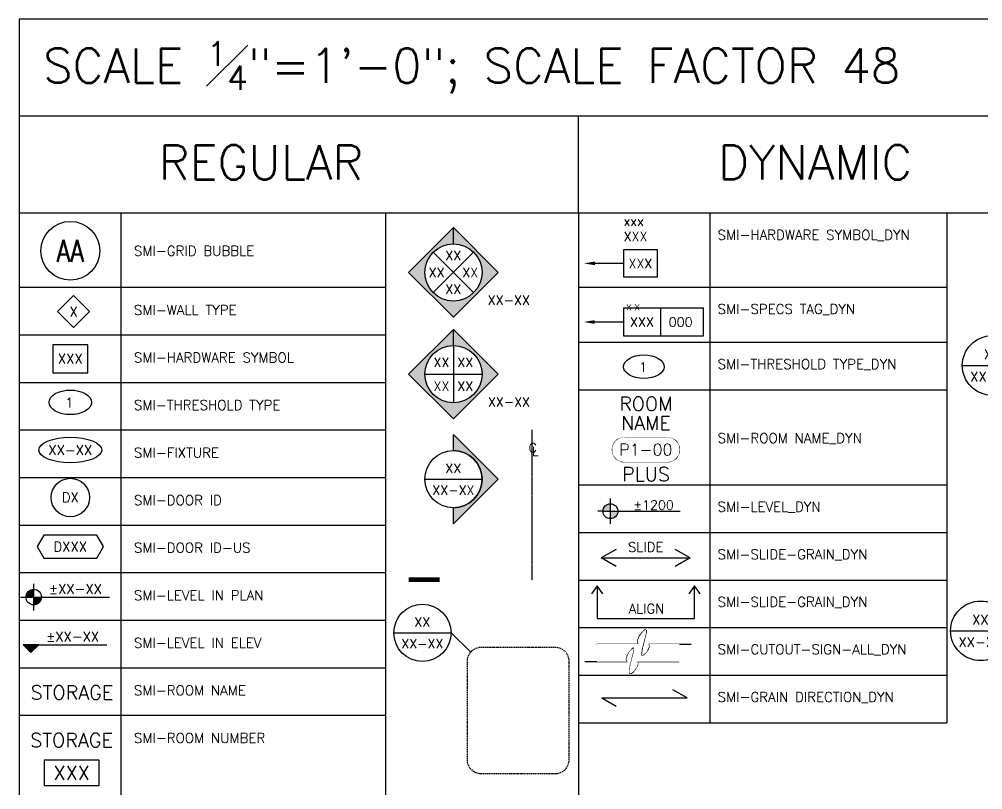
# Model space of a CAD drawing. Header units: inches. Extents: x -8208 to 9368, y -1840 to 1831.
# Drawn here: x -4109.3 to -3716.8, y 1053.2 to 1367.2 of the extents above; entities that cross this region are included whole.
import ezdxf
from ezdxf.enums import TextEntityAlignment as Align

# ---------------------------------------------------------------- set-up
doc = ezdxf.new("R2018")
doc.units = ezdxf.units.IN
doc.header["$MEASUREMENT"] = 0
doc.set_wipeout_variables(frame=1)
for name, pattern in [('AUDIT_D_100415104425-1', [0]), ('CENTER2', [1.125, 0.75, -0.125, 0.125, -0.125]), ('HIDDENX2', [0.75, 0.5, -0.25]), ('PHANTOM2', [1.25, 0.625, -0.125, 0.125, -0.125, 0.125, -0.125])]:
    doc.linetypes.add(name, pattern=pattern)
doc.layers.add('A-ARCH-NOTE', color=2, linetype='AUDIT_D_100415104425-1', lineweight=20)
doc.layers.add('SM-A-NOTE', color=2, linetype='Continuous')
doc.layers.add('SM-I-Ctrl-Wout', color=197, linetype='Continuous')
doc.styles.add('ATTRIBUTES', font='romans.shx')
doc.styles.add('ATTRIBUTES-1', font='romans.shx', dxfattribs={"height": 0.082031})
doc.styles.add('SIMPLEX', font='simplex.shx')
doc.styles.add('SMI-1', font='romans.shx', dxfattribs={"height": 0.082031})
doc.styles.add('SMI-48', font='romans.shx', dxfattribs={"height": 4})
doc.styles.add('SMM-1', font='romans.shx', dxfattribs={"height": 2})

# ---------------------------------------------------------------- blocks, each defined once
blk = doc.blocks.new('SMI-cline-symbol')
at = {"color": 2, "char_height": 0.082, "width": 2.236011, "style": 'SMI-1'}
for s, insert, attachment_point in [('C', (-0.0294, 0.1137), 1), ('L', (0, 0), 7)]:
    blk.add_mtext(s, dxfattribs=dict(at, insert=insert, attachment_point=attachment_point))
blk = doc.blocks.new('SMI-4_way_angled_elevation_symbol')
at = {"color": 2}
for p, q in [((4.36, 4.36), (-4.36, -4.36)), ((-4.36, 4.36), (4.36, -4.36))]:
    blk.add_line(p, q, dxfattribs=at)
blk.add_circle((0, 0), 6.17, dxfattribs=at)
at = {"color": 2, "style": 'ATTRIBUTES-1'}
for p in [(0, 3.62), (-3.62, 0), (3.62, 0), (0, -3.62)]:
    blk.add_attdef('NO', text='', height=2, dxfattribs=at).set_placement(p, align=Align.MIDDLE_CENTER)
blk.add_attdef('PAGE', text='', height=2, dxfattribs=at).set_placement((7.41, -4.97), align=Align.TOP_LEFT)
blk = doc.blocks.new('SMM-reference-bubble')
at = {"color": 3}
blk.add_line((-6.17, 0), (6.17, 0), dxfattribs=at)
blk.add_circle((0, 0), 6.17, dxfattribs=at)
at = {"color": 2, "style": 'ATTRIBUTES-1'}
for tag, p in [('NO', (0, 2.34)), ('PAGE', (0, -2.34))]:
    blk.add_attdef(tag, text='', height=2, dxfattribs=at).set_placement(p, align=Align.MIDDLE_CENTER)
blk = doc.blocks.new('*U141')
at = {"layer": 'A-ARCH-NOTE', "color": 3}
blk.add_lwpolyline([(-4.63, -4.76, -1), (-4.63, 0.53), (4.63, 0.53, -1), (4.63, -4.76)], format="xyb", close=True, dxfattribs=at)
at = {"color": 0, "style": 'SIMPLEX'}
blk.add_attdef('P1-00', text='', height=2.5, dxfattribs=at).set_placement((0, -2.11), align=Align.MIDDLE)
at = {"layer": 'A-ARCH-NOTE', "color": 4, "style": 'ATTRIBUTES-1'}
for tag, p in [('RM_NAME2', (0, 6.3)), ('RM_NAME', (0, 2.14)), ('MISC', (0.03, -8.89))]:
    blk.add_attdef(tag, text='', height=3, dxfattribs=at).set_placement(p, align=Align.CENTER)
blk.add_wipeout([(0, 0.53), (4.63, 0.53), (4.91, 0.51), (5.09, 0.49), (5.57, 0.35), (5.95, 0.17), (6.3, -0.07), (6.63, -0.39), (6.93, -0.82), (7.09, -1.15), (7.22, -1.62), (7.27, -2.11), (7.22, -2.61), (7.09, -3.08), (6.93, -3.41), (6.63, -3.84), (6.3, -4.16), (5.95, -4.4), (5.57, -4.58), (5.09, -4.72), (4.91, -4.74), (4.63, -4.76), (0, -4.76), (-4.63, -4.76), (-4.91, -4.74), (-5.09, -4.72), (-5.57, -4.58), (-5.95, -4.4), (-6.3, -4.16), (-6.63, -3.84), (-6.93, -3.41), (-7.09, -3.08), (-7.22, -2.61), (-7.27, -2.11), (-7.22, -1.62), (-7.09, -1.15), (-6.93, -0.82), (-6.63, -0.39), (-6.3, -0.07), (-5.95, 0.17), (-5.57, 0.35), (-5.09, 0.49), (-4.91, 0.51), (-4.63, 0.53)]).dxf.layer = 'SM-I-Ctrl-Wout'
blk = doc.blocks.new('*U144')
at = {"color": 1}
blk.add_lwpolyline([(0, -2.91), (7.29, -2.91), (7.29, 2.91), (0, 2.91)], close=True, dxfattribs=at)
blk.add_lwpolyline([(-6.19, 0.02, 0.8, 0, 0), (-8.59, 0.02, 0, 0, 0)], format="xyseb", dxfattribs=at)
for points in [[(-4.2, 0.02), (-6.19, 0.02)], [(0, 0.02), (-4.2, 0.02)]]:
    blk.add_lwpolyline(points, dxfattribs=at)
at = {"color": 2, "style": 'ATTRIBUTES-1'}
for tag, p in [('NAME2', (0, 9.13)), ('NAME1', (0, 5.82))]:
    blk.add_attdef(tag, text='', height=2, dxfattribs=at).set_placement(p, align=Align.MIDDLE_LEFT)
blk.add_attdef('NO.', text='', height=2, dxfattribs=at).set_placement((3.64, 0), align=Align.MIDDLE_CENTER)
blk = doc.blocks.new('*U200')
at = {"color": 1}
blk.add_line((7.93, 3.02), (7.93, -2.98), dxfattribs=at)
at = {"color": 0}
blk.add_lwpolyline([(0, -2.98), (17.23, -2.98), (17.23, 3.02), (0, 3.02)], close=True, dxfattribs=at)
at = {"color": 1, "linetype": 'ByBlock'}
blk.add_lwpolyline([(-6.22, 0.02, 0.8, 0, 0), (-8.62, 0.02, 0, 0, 0)], format="xyseb", dxfattribs=at)
for points in [[(-4.8, 0.02), (-6.22, 0.02)], [(0, 0.02), (-4.8, 0.02)]]:
    blk.add_lwpolyline(points, dxfattribs=at)
at = {"color": 2, "lineweight": 30, "flags": 104}
blk.add_attdef('NAME', text='', height=2, dxfattribs=at).set_placement((0.57, 3.83), align=Align.BOTTOM_LEFT)
at = {"color": 2, "style": 'SMM-1'}
blk.add_attdef('TYP', text='', height=2, dxfattribs=at).set_placement((3.96, 0.02), align=Align.MIDDLE_CENTER)
blk.add_attdef('XXX', text='', height=2, dxfattribs=at).set_placement((9.73, 0.02), align=Align.MIDDLE_LEFT)
blk = doc.blocks.new('*U146')
at = {"linetype": 'ByBlock'}
for points in [[(-0.328, 0.188), (0.129, 0.188, -0.35878), (0.113, 0.222, -0.158891), (0.191, 0.34, -0.660676), (0.202, 0.336, -0.099894), (0.193, 0.272), (0.16, 0.144, 0.063527), (0.151, 0.074, 0.712672), (0.172, 0.064, 0.165502), (0.24, 0.151, 0.321469), (0.232, 0.188), (0.69, 0.188)], [(-0.457, 0), (0, 0, -0.35878), (-0.015, 0.034, -0.158891), (0.062, 0.152, -0.660676), (0.073, 0.148, -0.099894), (0.064, 0.084), (0.032, -0.044, 0.063527), (0.023, -0.113, 0.712672), (0.043, -0.124, 0.165502), (0.112, -0.036, 0.321469), (0.104, 0), (0.561, 0)]]:
    blk.add_lwpolyline(points, format="xyb", dxfattribs=at)
at = {"color": 191, "linetype": 'ByBlock'}
blk.add_wipeout([(-0.328, 0.188), (-0.328, 0), (0, 0), (-0.007, 0.005), (-0.011, 0.009), (-0.014, 0.014), (-0.016, 0.021), (-0.016, 0.027), (-0.015, 0.034), (-0.012, 0.045), (-0.009, 0.055), (-0.004, 0.067), (0.002, 0.078), (0.009, 0.091), (0.014, 0.099), (0.021, 0.11), (0.027, 0.117), (0.034, 0.125), (0.039, 0.131), (0.046, 0.138), (0.052, 0.144), (0.059, 0.15), (0.065, 0.154), (0.069, 0.154), (0.071, 0.149), (0.073, 0.144), (0.073, 0.131), (0.072, 0.115), (0.07, 0.105), (0.068, 0.096), (0.064, 0.084), (0.061, 0.069), (0.058, 0.059), (0.055, 0.049), (0.052, 0.035), (0.048, 0.02), (0.045, 0.01), (0.041, -0.008), (0.038, -0.019), (0.034, -0.034), (0.031, -0.048), (0.027, -0.063), (0.025, -0.08), (0.023, -0.098), (0.023, -0.117), (0.024, -0.121), (0.026, -0.124), (0.029, -0.126), (0.037, -0.127), (0.046, -0.122), (0.055, -0.115), (0.063, -0.109), (0.074, -0.098), (0.08, -0.091), (0.089, -0.079), (0.096, -0.069), (0.101, -0.06), (0.106, -0.05), (0.112, -0.036), (0.114, -0.026), (0.114, -0.017), (0.111, -0.009), (0.106, -0.002), (0.104, 0), (0.561, 0), (0.561, 0.188), (0.232, 0.188), (0.237, 0.183), (0.24, 0.177), (0.242, 0.171), (0.243, 0.166), (0.243, 0.16), (0.241, 0.154), (0.239, 0.147), (0.236, 0.141), (0.231, 0.13), (0.227, 0.122), (0.22, 0.112), (0.216, 0.106), (0.211, 0.099), (0.205, 0.093), (0.199, 0.086), (0.193, 0.081), (0.187, 0.076), (0.181, 0.071), (0.175, 0.066), (0.172, 0.064), (0.169, 0.062), (0.165, 0.061), (0.162, 0.061), (0.16, 0.061), (0.158, 0.062), (0.155, 0.064), (0.153, 0.066), (0.152, 0.068), (0.151, 0.07), (0.151, 0.074), (0.152, 0.087), (0.153, 0.104), (0.156, 0.126), (0.159, 0.14), (0.162, 0.15), (0.164, 0.16), (0.168, 0.173), (0.169, 0.18), (0.172, 0.19), (0.176, 0.204), (0.179, 0.217), (0.182, 0.228), (0.185, 0.24), (0.189, 0.254), (0.193, 0.27), (0.196, 0.28), (0.198, 0.287), (0.2, 0.298), (0.201, 0.308), (0.202, 0.315), (0.202, 0.326), (0.202, 0.33), (0.201, 0.337), (0.201, 0.337), (0.199, 0.34), (0.198, 0.341), (0.194, 0.342), (0.191, 0.34), (0.186, 0.336), (0.177, 0.328), (0.168, 0.319), (0.16, 0.31), (0.149, 0.297), (0.138, 0.279), (0.131, 0.267), (0.125, 0.255), (0.121, 0.245), (0.117, 0.235), (0.113, 0.222), (0.112, 0.212), (0.113, 0.206), (0.116, 0.199), (0.12, 0.194), (0.123, 0.191), (0.129, 0.188)], dxfattribs=at).dxf.layer = 'SM-I-Ctrl-Wout'
blk = doc.blocks.new('SMI-section_right')
at = {"color": 3}
blk.add_line((-6.17, 0), (6.17, 0), dxfattribs=at)
blk.add_circle((0, 0), 6.17, dxfattribs=at)
at = {"color": 2, "style": 'ATTRIBUTES-1'}
for tag, p in [('NO', (0, 2.34)), ('PAGE', (0, -2.34))]:
    blk.add_attdef(tag, text='', height=2, dxfattribs=at).set_placement(p, align=Align.MIDDLE_CENTER)
blk = doc.blocks.new('SM_TAG FULL ARROW')
for points in [[(6.17, 0), (9.66, 0), (0, 9.66), (-9.66, 0), (-6.17, 0, -1)], [(-6.17, 0), (-9.66, 0), (0, -9.66), (9.66, 0), (6.17, 0, -1)]]:
    blk.add_hatch(color=252).paths.add_polyline_path(points)
at = {"color": 8}
blk.add_line((6.17, 0), (9.66, 0), dxfattribs=at)
blk.add_line((6.17, 0), (9.66, 0), dxfattribs=at)
blk.add_lwpolyline([(-9.66, 0), (0, 9.66), (9.66, 0), (0, -9.66)], close=True, dxfattribs=at)
blk.add_circle((0, 0), 6.17, dxfattribs=at)
blk = doc.blocks.new('SMI-4_way_elevation_symbol')
at = {"color": 3}
for p, q in [((0, 6.17), (0, -6.17)), ((-6.17, 0), (6.17, 0))]:
    blk.add_line(p, q, dxfattribs=at)
blk.add_circle((0, 0), 6.17, dxfattribs=at)
at = {"color": 2, "style": 'ATTRIBUTES-1'}
for p in [(-2.56, 2.56), (2.56, 2.56), (-2.56, -2.56), (2.56, -2.56)]:
    blk.add_attdef('NO', text='', height=2, dxfattribs=at).set_placement(p, align=Align.MIDDLE_CENTER)
blk.add_attdef('PAGE', text='', height=2, dxfattribs=at).set_placement((7.44, -4.99), align=Align.TOP_LEFT)
blk = doc.blocks.new('SM_TAG ARROW')
blk.add_hatch(color=8).paths.add_polyline_path([(0, -6.17), (0, -9.66), (9.66, 0), (0, 9.66), (0, 6.17, -1)])
at = {"color": 8}
blk.add_lwpolyline([(0, -6.17, 1), (0, 6.17), (0, 9.66), (9.66, 0), (0, -9.66)], format="xyb", close=True, dxfattribs=at)
blk = doc.blocks.new('*U148')
at = {"color": 3}
blk.add_ellipse((4.3, -0.07), major_axis=(4.38, 0), ratio=0.581778, dxfattribs=at)
at = {"color": 2, "style": 'ATTRIBUTES-1'}
blk.add_attdef('TRASH_NO.', text='', height=2, dxfattribs=at).set_placement((4.13, -1.14), align=Align.CENTER)
blk = doc.blocks.new('*U149')
h = blk.add_hatch(color=9)
h.paths.add_polyline_path([(0, 1.6, 0.414214), (-1.6, 0), (0, 0)])
h.paths.add_polyline_path([(1.6, 0), (0, 0), (0, -1.6, 0.414214)])
at = {"color": 3}
for p, q in [((0, -2.75), (0, 2.75)), ((-1.6, 0), (-2.75, 0)), ((-1.6, 0), (15.05, 0))]:
    blk.add_line(p, q, dxfattribs=at)
blk.add_circle((0, 0), 1.6, dxfattribs=at)
at = {"color": 2, "style": 'ATTRIBUTES-1'}
blk.add_attdef('LEVEL', text='', height=2, dxfattribs=at).set_placement((4.92, -0.27), align=Align.BOTTOM_LEFT)
blk = doc.blocks.new('SMI-grain_direction_DYN')
for p, q in [((0, 0), (3.05, -1.76)), ((0, 0), (18.36, 0)), ((18.36, 0), (15.31, 1.76))]:
    blk.add_line(p, q)
blk = doc.blocks.new('*U157')
at = {"color": 1}
for points in [[(0.0477, -0.0674), (0, 0), (-0.0477, -0.0674)], [(0, 0), (0, -0.2781), (0.8279, -0.2781), (0.8279, 0)], [(0.8755, -0.0674), (0.8279, 0), (0.7802, -0.0674)]]:
    blk.add_lwpolyline(points, dxfattribs=at)
at = {"color": 2, "style": 'SMM-1', "flags": 8}
blk.add_attdef('ALIGN', text='', height=0.082, dxfattribs=at).set_placement((0.4191, -0.194), align=Align.MIDDLE_CENTER)
blk = doc.blocks.new('SMI-walltype')
at = {"color": 3}
blk.add_lwpolyline([(-0.0013, -0.1357), (0.1348, 0.0004), (-0.0013, 0.1365), (-0.1374, 0.0004)], close=True, dxfattribs=at)
at = {"color": 2, "style": 'ATTRIBUTES-1'}
blk.add_attdef('WALL_TYPE_NO.', text='', height=0.082, dxfattribs=at).set_placement((0, 0), align=Align.MIDDLE_CENTER)
blk = doc.blocks.new('*U162')
at = {"color": 1}
for p, q in [((-0.2515, 0.0722), (-0.3765, 0)), ((0.3765, 0), (0.2515, -0.0722))]:
    blk.add_line(p, q, dxfattribs=at)
blk.add_lwpolyline([(-0.2515, -0.0722), (-0.3765, 0), (0.3765, 0), (0.2515, 0.0722)], dxfattribs=at)
at = {"color": 2, "style": 'SMI-1', "flags": 8}
blk.add_attdef('TEXT', text='', height=0.082, dxfattribs=at).set_placement((0, 0.0925), align=Align.MIDDLE_CENTER)
blk = doc.blocks.new('*U203')
h = blk.add_hatch(color=8)
edge = h.paths.add_edge_path()
edge.add_line((0.3963, 0), (0, 0.3963))
edge.add_line((0, 0.3963), (0, 0.2531))
edge.add_arc((0, 0), 0.2531, -90, 90, ccw=False)
edge.add_line((0, -0.2531), (0, -0.3963))
edge.add_line((0, -0.3963), (0.3963, 0))
at = {"color": 3}
blk.add_line((-0.2531, 0), (0.2531, 0), dxfattribs=at)
at = {"color": 8}
blk.add_lwpolyline([(0.3963, 0), (0, 0.3963), (0, 0.2531, -1), (0, -0.2531), (0, -0.3963)], format="xyb", close=True, dxfattribs=at)
at = {"color": 3}
blk.add_circle((0, 0), 0.2531, dxfattribs=at)
at = {"color": 2, "style": 'SMI-1', "flags": 8}
for tag, p in [('NO', (0, 0.096)), ('PAGE', (0, -0.096))]:
    blk.add_attdef(tag, text='', height=0.082, dxfattribs=at).set_placement(p, align=Align.MIDDLE_CENTER)
blk = doc.blocks.new('SMI-room_number')
at = {"color": 3}
blk.add_lwpolyline([(0, -0.1074), (0.4683, -0.1074), (0.4683, 0.1074), (0, 0.1074)], close=True, dxfattribs=at)
at = {"color": 4, "style": 'ATTRIBUTES'}
blk.add_attdef('R_NAME', text='', height=0.1197, dxfattribs=at).set_placement((0.2341, 0.2773), align=Align.MIDDLE_CENTER)
at = {"color": 2, "style": 'ATTRIBUTES'}
blk.add_attdef('NO.', text='', height=0.1197, dxfattribs=at).set_placement((0.2341, 0), align=Align.MIDDLE_CENTER)
blk = doc.blocks.new('SMI-room_name')
at = {"color": 4, "style": 'ATTRIBUTES'}
blk.add_attdef('R_NAME', text='', height=0.1197, dxfattribs=at).set_placement((0, 0), align=Align.MIDDLE_CENTER)
blk = doc.blocks.new('*U204')
at = {"color": 3}
for p, q in [((-0.6397, 0.6876), (-0.1335, 0.6876)), ((-0.1335, 0.6876), (0.0366, 0.521))]:
    blk.add_line(p, q, dxfattribs=at)
at = {"color": 3, "linetype": 'HIDDENX2', "flags": 128}
blk.add_lwpolyline([(0.125, -0.5576), (0.6769, -0.5576, 0.414214), (0.8019, -0.4326), (0.8019, 0.4326, 0.414214), (0.6769, 0.5576), (0.125, 0.5576, 0.414214), (0, 0.4326), (0, -0.4326, 0.414214)], format="xyb", close=True, dxfattribs=at)
at = {"color": 3}
blk.add_circle((-0.3866, 0.6876), 0.2531, dxfattribs=at)
at = {"color": 2, "style": 'SMI-1', "flags": 8}
for tag, p in [('#', (-0.3866, 0.7836)), ('##', (-0.3866, 0.5916))]:
    blk.add_attdef(tag, text='', height=0.082, dxfattribs=at).set_placement(p, align=Align.MIDDLE_CENTER)
blk = doc.blocks.new('SMI-grid_bubble')
at = {"linetype": 'Continuous'}
blk.add_circle((0, 0), 0.25, dxfattribs=at)
at = {"color": 2, "linetype": 'Continuous', "style": 'SMI-1', "width": 0.8}
blk.add_attdef('XX', text='', height=0.1875, dxfattribs=at).set_placement((0, 0), align=Align.MIDDLE_CENTER)
blk = doc.blocks.new('SMI-hardware_symbol')
at = {"color": 1}
blk.add_lwpolyline([(-0.1493, -0.1193), (0.1494, -0.1193), (0.1494, 0.1192), (-0.1493, 0.1192)], close=True, dxfattribs=at)
at = {"color": 2, "style": 'ATTRIBUTES-1'}
blk.add_attdef('NO.', text='', height=0.082, dxfattribs=at).set_placement((0, 0), align=Align.MIDDLE_CENTER)
blk = doc.blocks.new('SMI-trash_type')
at = {"color": 3}
blk.add_ellipse((0, 0), major_axis=(0.1797, 0), ratio=0.581778, dxfattribs=at)
at = {"color": 2, "style": 'ATTRIBUTES-1'}
blk.add_attdef('TRASH_NO.', text='', height=0.082, dxfattribs=at).set_placement((-0.0072, -0.0441), align=Align.CENTER)
blk = doc.blocks.new('SMI-fixture')
at = {"color": 3}
blk.add_ellipse((0, 0), major_axis=(0.2668, 0), ratio=0.405564, dxfattribs=at)
at = {"color": 2, "style": 'ATTRIBUTES-1'}
blk.add_attdef('FIXTURE_NO.', text='', height=0.082, dxfattribs=at).set_placement((0, 0), align=Align.MIDDLE_CENTER)
blk = doc.blocks.new('SMI-door-ID')
at = {"color": 2}
blk.add_circle((-0.001, -0.0007), 0.1633, dxfattribs=at)
at = {"color": 2, "style": 'ATTRIBUTES-1'}
blk.add_attdef('DOOR_NO.', text='', height=0.082, dxfattribs=at).set_placement((0, 0), align=Align.MIDDLE_CENTER)
blk = doc.blocks.new('SMI-door-ID-US')
at = {"color": 2}
blk.add_lwpolyline([(0.2243, 0.0986), (-0.2241, 0.0986), (-0.281, 0), (-0.2241, -0.0986), (0.2243, -0.0986), (0.2812, 0)], close=True, dxfattribs=at)
at = {"color": 2, "style": 'ATTRIBUTES-1'}
blk.add_attdef('DOOR_ID', text='', height=0.082, dxfattribs=at).set_placement((0, 0), align=Align.MIDDLE_CENTER)
blk = doc.blocks.new('SMI-level_in_plan')
at = {"color": 3}
for p, q in [((0, -0.1129), (0, 0.1129)), ((-0.1129, 0), (0.6433, 0)), ((-0.0652, 0.0089), (-0.0089, 0.0652)), ((-0.0641, 0), (0.0016, 0.0658)), ((-0.062, 0.022), (-0.022, 0.062)), ((-0.0542, 0), (0, 0.0542)), ((-0.0442, 0), (0, 0.0442)), ((-0.0343, 0), (0, 0.0343)), ((-0.0244, 0), (0, 0.0244)), ((-0.0144, 0), (0, 0.0144)), ((-0.0045, 0), (0, 0.0045)), ((0.0641, 0), (-0.0016, -0.0658)), ((0.0045, 0), (0, -0.0045)), ((0.0244, 0), (0, -0.0244)), ((0.0144, 0), (0, -0.0144)), ((0.0343, 0), (0, -0.0343)), ((0.0442, 0), (0, -0.0442)), ((0.0542, 0), (0, -0.0542)), ((0.0652, -0.0089), (0.0089, -0.0652)), ((0.062, -0.022), (0.022, -0.062))]:
    blk.add_line(p, q, dxfattribs=at)
blk.add_circle((0, 0), 0.0658, dxfattribs=at)
at = {"color": 2, "style": 'ATTRIBUTES-1'}
blk.add_attdef('LEVEL', text='', height=0.082, dxfattribs=at).set_placement((0.3545, 0.0702), align=Align.MIDDLE_CENTER)
blk = doc.blocks.new('SMI-level_in_elev')
at = {"color": 3}
for p, q in [((-0.0658, 0.0658), (0.6433, 0.0658)), ((-0.06, 0.06), (-0.0542, 0.0658)), ((-0.055, 0.055), (-0.0442, 0.0658)), ((-0.05, 0.05), (-0.0343, 0.0658)), ((-0.0451, 0.0451), (-0.0244, 0.0658)), ((-0.0401, 0.0401), (-0.0144, 0.0658)), ((-0.0351, 0.0351), (-0.0045, 0.0658)), ((0.0045, 0.0658), (-0.0307, 0.0307)), ((0.0144, 0.0658), (-0.0257, 0.0257)), ((0.0244, 0.0658), (-0.0207, 0.0207)), ((0.0343, 0.0658), (-0.0157, 0.0157)), ((0.0442, 0.0658), (-0.0108, 0.0108)), ((0.0542, 0.0658), (-0.0058, 0.0058)), ((0.0641, 0.0658), (-0.0008, 0.0008))]:
    blk.add_line(p, q, dxfattribs=at)
blk.add_lwpolyline([(-0.0658, 0.0658), (0, 0), (0.0658, 0.0658), (-0.0658, 0.0658)], dxfattribs=at)
at = {"color": 2, "style": 'ATTRIBUTES-1'}
blk.add_attdef('LEVEL', text='', height=0.082, dxfattribs=at).set_placement((0.3545, 0.136), align=Align.MIDDLE_CENTER)

msp = doc.modelspace()

# ---------------------------------------------------------------- linework, layer by layer
at = {"color": 30}
msp.add_line((-3881.47608, 1288.22875), (-3881.47608, 1327.72602), dxfattribs=at)
for p, q in [((-4068.00576, 1288.22875), (-4068.00576, 962.0615)), ((-3960.06095, 1288.22875), (-3960.06095, 942.68148)), ((-3827.98896, 1288.22875), (-3827.98896, 1080.51129)), ((-3731.47041, 1288.22875), (-3731.47041, 1080.51129)), ((-4109.32145, 1257.9851), (-3960.06095, 1257.9851)), ((-3881.47608, 1257.9851), (-3731.47041, 1257.9851)), ((-4109.32145, 1238.60508), (-3960.06095, 1238.60508)), ((-3881.47608, 1235.55145), (-3731.47041, 1235.55145)), ((-4109.32145, 1219.22506), (-3960.06095, 1219.22506)), ((-3881.47608, 1216.17143), (-3731.47041, 1216.17143)), ((-4109.32145, 1199.84504), (-3960.06095, 1199.84504)), ((-4109.32145, 1180.46502), (-3960.06095, 1180.46502)), ((-4109.32145, 1161.085), (-3960.06095, 1161.085)), ((-3881.47608, 1158.03137), (-3731.47041, 1158.03137)), ((-4109.32145, 1141.70498), (-3960.06095, 1141.70498)), ((-3881.47608, 1138.65135), (-3731.47041, 1138.65135)), ((-4109.32145, 1122.32496), (-3960.06095, 1122.32496)), ((-4109.32145, 1102.94494), (-3960.06095, 1102.94494)), ((-4109.32145, 1083.56492), (-3960.06095, 1083.56492)), ((-3881.47608, 1080.51129), (-3731.47041, 1080.51129))]:
    msp.add_line(p, q)
at = {"color": 8, "linetype": 'CENTER2'}
msp.add_line((-3900.48987, 1199.93661), (-3900.48987, 1138.77166), dxfattribs=at)
at = {"color": 3}
msp.add_line((-3933.43458, 1117.15402), (-3925.38615, 1109.31632), dxfattribs=at)
at = {"color": 30}
for points in [[(-3653.6307, 1327.72602), (-3653.6307, 1367.22329), (-4109.32145, 1367.22329), (-4109.32145, 1327.72602)], [(-3653.6307, 1288.22875), (-3653.6307, 1327.72602), (-4109.32145, 1327.72602), (-4109.32145, 1288.22875)], [(-3881.47608, 1288.22875), (-4109.32145, 1288.22875), (-4109.32145, 903.92144), (-3881.47608, 903.92144)]]:
    msp.add_lwpolyline(points, dxfattribs=at)
msp.add_lwpolyline([(-3881.47608, 903.92144), (-3653.6307, 903.92144), (-3653.6307, 1288.22875), (-3881.47608, 1288.22875)], close=True, dxfattribs=at)
at = {"color": 5, "linetype": 'PHANTOM2', "ltscale": 0.5}
msp.add_lwpolyline([(-3950.74945, 1199.93661, 0, 0, 0), (-3950.74945, 1138.77166, 1.88976, 1.88976, 0), (-3938.01663, 1138.77166, 0, 0, 0)], format="xyseb", dxfattribs=at)
at = {"color": 3, "linetype": 'HIDDENX2', "flags": 128}
msp.add_lwpolyline([(-3921.15538, 1059.77548), (-3891.02829, 1059.77548, 0.414213562), (-3885.26829, 1065.53548), (-3885.26829, 1105.40758, 0.414213562), (-3891.02829, 1111.16758), (-3921.15538, 1111.16758, 0.414213562), (-3926.91538, 1105.40758), (-3926.91538, 1065.53548, 0.414213562)], format="xyb", close=True, dxfattribs=at)

# ---------------------------------------------------------------- block references
at = {"color": 0}
ref = msp.add_blockref('SMI-grid_bubble', (-4088.53302, 1272.84667), dxfattribs=dict(at, xscale=48, yscale=48, zscale=48))
ref.add_attrib('XX', 'AA', dxfattribs={"color": 0, "linetype": 'Continuous', "height": 9, "style": 'SMI-1', "width": 0.8}).set_placement((-4088.53302, 1272.84667), align=Align.MIDDLE_CENTER)
for name, p, xscale, yscale, zscale, values in [('*U144', (-3863.13703, 1267.69326), 1.889763779527559, 1.889763779527559, 1.889763779527559, {'NO.': 'XXX', 'NAME1': 'XXX', 'NAME2': 'xxx'}), ('*U203', (-3712.99044, 1226.1101), 48, 48, 48, {'NO': 'XX', 'PAGE': 'XX-XX'}), ('SMI-hardware_symbol', (-4088.5353, 1228.82869), 48, 48, 48, {'NO.': 'XXX'}), ('*U148', (-3862.99573, 1225.74144), 1.889763779527559, 1.889763779527559, 1.889763779527559, {'TRASH_NO.': '1'}), ('SMI-section_right', (-3932.45998, 1179.76635), 1.889763779527559, 1.889763779527559, 1.889763779527559, {'NO': 'XX', 'PAGE': 'XX-XX'}), ('*U149', (-3868.47524, 1166.71866), 1.889763779527559, 1.889763779527559, 1.889763779527559, {'LEVEL': '%%p1200'}), ('SMI-door-ID-US', (-4088.53628, 1152.28149), 48, 48, 48, {'DOOR_ID': 'DXXX'}), ('*U162', (-3854.14375, 1147.67426), 48, 48, 48, {'TEXT': 'SLIDE'}), ('*U157', (-3873.94221, 1136.28695), 48, 48, 48, {'ALIGN': 'ALIGN'}), ('SMM-reference-bubble', (-3945.09858, 1117.15402), 1.889763779527559, 1.889763779527559, 1.889763779527559, {'NO': 'XX', 'PAGE': 'XX-XX'}), ('*U204', (-3699.2117, 1084.94988), 48, 48, 48, {'#': 'XX', '##': 'XX-XX'}), ('SMI-room_name', (-4087.84359, 1092.82739), 48, 48, 48, {'R_NAME': 'STORAGE'}), ('SMI-room_number', (-4099.23307, 1060.08173), 48, 48, 48, {'NO.': 'XXX', 'R_NAME': 'STORAGE'})]:
    msp.add_blockref(name, p, dxfattribs=dict(xscale=xscale, yscale=yscale, zscale=zscale)).add_auto_attribs(values)
at = {"xscale": 1.889763779527563, "yscale": 1.889763779527563, "zscale": 1.889763779527563, "rotation": 90}
for p in [(-3932.45998, 1264.04346), (-3932.45998, 1222.55971)]:
    msp.add_blockref('SM_TAG FULL ARROW', p, dxfattribs=at)
ref = msp.add_blockref('SMI-4_way_angled_elevation_symbol', (-3932.45998, 1264.04346), dxfattribs=dict(xscale=1.889763779527559, yscale=1.889763779527559, zscale=1.889763779527559))
ref.add_attrib('PAGE', 'XX-XX', dxfattribs={"color": 2, "height": 3.78, "style": 'ATTRIBUTES-1'}).set_placement((-3918.45937, 1254.65849), align=Align.TOP_LEFT)
ref.add_attrib('NO', 'XX', dxfattribs={"color": 2, "height": 3.78, "style": 'ATTRIBUTES-1'}).set_placement((-3939.31021, 1264.04346), align=Align.MIDDLE_CENTER)
ref.add_attrib('NO', 'XX', dxfattribs={"color": 2, "height": 3.78, "style": 'ATTRIBUTES-1'}).set_placement((-3932.45998, 1257.19322), align=Align.MIDDLE_CENTER)
ref.add_attrib('NO', 'XX', dxfattribs={"color": 2, "height": 3.78, "style": 'ATTRIBUTES-1'}).set_placement((-3925.60974, 1264.04346), align=Align.MIDDLE_CENTER)
ref.add_attrib('NO', 'XX', dxfattribs={"color": 2, "height": 3.78, "style": 'ATTRIBUTES-1'}).set_placement((-3932.45998, 1270.89369), align=Align.MIDDLE_CENTER)
at = {"color": 0, "xscale": 48, "yscale": 48, "zscale": 48}
for name, p, values in [('SMI-walltype', (-4087.18145, 1248.04566), {'WALL_TYPE_NO.': 'X'}), ('SMI-trash_type', (-4088.53302, 1211.08733), {'TRASH_NO.': '1'}), ('SMI-fixture', (-4088.53302, 1191.66425), {'FIXTURE_NO.': 'XX-XX'}), ('SMI-door-ID', (-4088.48421, 1172.32706), {'DOOR_NO.': 'DX'}), ('SMI-level_in_plan', (-4103.4317, 1131.698), {'LEVEL': '%%pXX-XX'}), ('SMI-level_in_elev', (-4104.56161, 1109.09065), {'LEVEL': '%%pXX-XX'})]:
    msp.add_blockref(name, p, dxfattribs=at).add_auto_attribs(values)
at = {"color": 1}
ref = msp.add_blockref('*U200', (-3863.13703, 1243.79502), dxfattribs=dict(at, xscale=1.889763779527559, yscale=1.889763779527559, zscale=1.889763779527559))
ref.add_attrib('TYP', 'XXX', dxfattribs={"layer": 'SM-A-NOTE', "height": 3.779528, "style": 'SMM-1'}).set_placement((-3855.64455, 1243.83385), align=Align.MIDDLE_CENTER)
ref.add_attrib('XXX', '000', dxfattribs={"layer": 'SM-A-NOTE', "height": 3.779528, "style": 'SMM-1'}).set_placement((-3844.74512, 1243.83385), align=Align.MIDDLE_LEFT)
lines = msp.add_mtext('X-X', dxfattribs={"color": 2, "insert": (-3862.06393, 1251.02461), "char_height": 2.5, "attachment_point": 1})
ref.add_attrib('NAME', '', (-3862.06393, 1251.02461), dxfattribs={"flags": 104}).embed_mtext(lines)
ref = msp.add_blockref('SMI-4_way_elevation_symbol', (-3932.45998, 1222.55971), dxfattribs=dict(xscale=1.889763779527559, yscale=1.889763779527559, zscale=1.889763779527559))
ref.add_attrib('PAGE', 'XX-XX', dxfattribs={"color": 2, "height": 3.78, "style": 'ATTRIBUTES-1'}).set_placement((-3918.40695, 1213.12977), align=Align.TOP_LEFT)
ref.add_attrib('NO', 'XX', dxfattribs={"color": 2, "height": 3.78, "style": 'ATTRIBUTES-1'}).set_placement((-3937.30382, 1217.71586), align=Align.MIDDLE_CENTER)
ref.add_attrib('NO', 'XX', dxfattribs={"color": 2, "height": 3.78, "style": 'ATTRIBUTES-1'}).set_placement((-3927.61613, 1217.71586), align=Align.MIDDLE_CENTER)
ref.add_attrib('NO', 'XX', dxfattribs={"color": 2, "height": 3.78, "style": 'ATTRIBUTES-1'}).set_placement((-3927.61613, 1227.40356), align=Align.MIDDLE_CENTER)
ref.add_attrib('NO', 'XX', dxfattribs={"color": 2, "height": 3.78, "style": 'ATTRIBUTES-1'}).set_placement((-3937.30382, 1227.40356), align=Align.MIDDLE_CENTER)
for name, p, xscale, yscale, zscale in [('SM_TAG ARROW', (-3932.45998, 1179.76635), 1.889763779527559, 1.889763779527559, 1.889763779527559), ('SMI-cline-symbol', (-3900.48987, 1189.23064), 46.08000000000003, 46.08000000000003, 46.08000000000003), ('SMI-grain_direction_DYN', (-3871.9525, 1090.64684), 1.889763779527559, 1.889763779527559, 1.889763779527559)]:
    msp.add_blockref(name, p, dxfattribs=dict(xscale=xscale, yscale=yscale, zscale=zscale))

# ---------------------------------------------------------------- texts
at = {"char_height": 14, "width": 437.0138529, "attachment_point": 1, "style": 'SMI-48'}
for s, insert in [('\\A1;SCALE {\\H0.7x;\\S1#4;}"=1\'-0"; SCALE FACTOR 48 ', (-4099.61451, 1358.08715)), ('REGULAR', (-4052.58276, 1315.92818)), ('DYNAMIC', (-3824.73739, 1315.92818))]:
    msp.add_mtext(s, dxfattribs=dict(at, insert=insert))
at = {"color": 2, "char_height": 4, "attachment_point": 7, "style": 'SMI-48'}
for s, insert in [('SMI-HARDWARE SYMBOL_DYN', (-3824.8427, 1276.96989)), ('SMI-GRID BUBBLE', (-4062.61201, 1270.82955)), ('SMI-WALL TYPE', (-4062.61201, 1246.72625)), ('SMI-SPECS TAG_DYN', (-3824.8427, 1246.72625)), ('SMI-HARDWARE SYMBOL', (-4062.61201, 1227.34623)), ('SMI-THRESHOLD TYPE_DYN', (-3824.8427, 1224.2926)), ('SMI-THRESHOLD TYPE', (-4062.61201, 1207.96621)), ('SMI-ROOM NAME_DYN', (-3824.8427, 1194.128)), ('SMI-FIXTURE', (-4062.61201, 1188.58619)), ('SMI-DOOR ID', (-4062.61201, 1169.20617)), ('SMI-LEVEL_DYN', (-3824.8427, 1166.15254)), ('SMI-DOOR ID-US', (-4062.61201, 1149.82615)), ('SMI-SLIDE-GRAIN_DYN', (-3824.8427, 1146.77252)), ('SMI-LEVEL IN PLAN', (-4062.61201, 1130.44613)), ('SMI-SLIDE-GRAIN_DYN', (-3824.8427, 1127.3925)), ('SMI-LEVEL IN ELEV', (-4062.61201, 1111.06611)), ('SMI-CUTOUT-SIGN-ALL_DYN', (-3824.8427, 1108.01248)), ('SMI-ROOM NAME', (-4062.61201, 1091.68609)), ('SMI-GRAIN DIRECTION_DYN', (-3824.8427, 1088.63246)), ('SMI-ROOM NUMBER', (-4062.61201, 1072.30606))]:
    msp.add_mtext(s, dxfattribs=dict(at, insert=insert))

# ---------------------------------------------------------------- next in the draw order: block references
at = {"color": 2, "xscale": 1.889763779527559, "yscale": 1.889763779527559, "zscale": 1.889763779527559}
msp.add_blockref('*U141', (-3854.0553, 1195.79268), dxfattribs=at).add_auto_attribs({'MISC': 'PLUS', 'RM_NAME': 'NAME', 'RM_NAME2': 'ROOM', 'P1-00': 'P1-00'})
at = {"xscale": 37.79527559055118, "yscale": 37.79527559055118, "zscale": 37.79527559055118}
msp.add_blockref('*U146', (-3861.63207, 1105.45827), dxfattribs=at)

# ---------------------------------------------------------------- next in the draw order: linework, layer by layer
for p, q in [((-3881.47608, 1177.41139), (-3731.47041, 1177.41139)), ((-3881.47608, 1119.27133), (-3731.47041, 1119.27133)), ((-3881.47608, 1099.89131), (-3731.47041, 1099.89131))]:
    msp.add_line(p, q)

doc.saveas('drawing.dxf')
